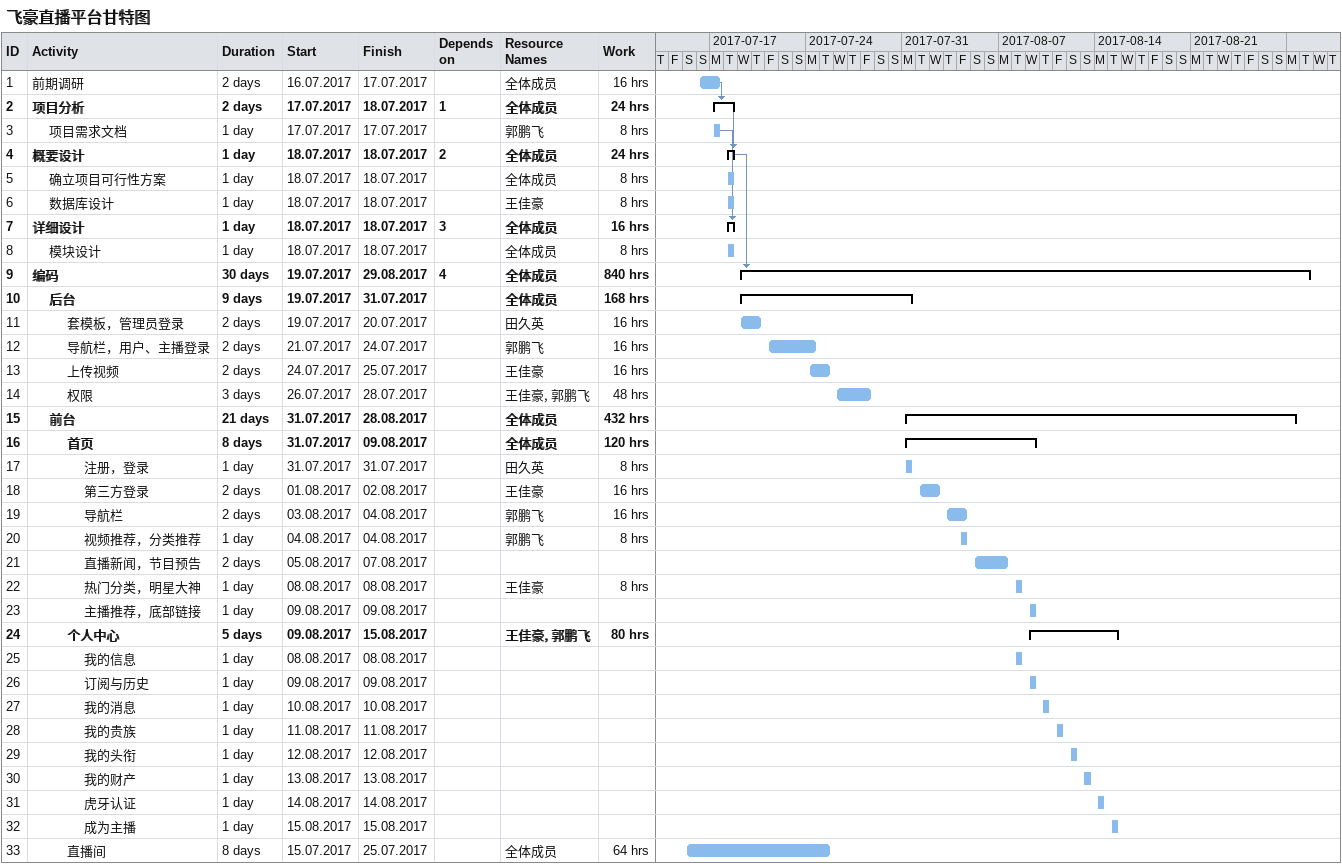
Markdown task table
飞豪直播平台甘特图

| ID | Level | Task | Duration | Start | Finish | Predecessors | Resources | Work (h) |
|---|---|---|---|---|---|---|---|---|
| 1 | 1 | 前期调研 | 2d | 2017-07-16 | 2017-07-17 |  | 全体成员 | 16 |
| 2 | 1 | **项目分析** | 2d | 2017-07-17 | 2017-07-18 | 1 | 全体成员 | 24 |
| 3 | 2 | 项目需求文档 | 1d | 2017-07-17 | 2017-07-17 |  | 郭鹏飞 | 8 |
| 4 | 1 | **概要设计** | 1d | 2017-07-18 | 2017-07-18 | 2 | 全体成员 | 24 |
| 5 | 2 | 确立项目可行性方案 | 1d | 2017-07-18 | 2017-07-18 |  | 全体成员 | 8 |
| 6 | 2 | 数据库设计 | 1d | 2017-07-18 | 2017-07-18 |  | 王佳豪 | 8 |
| 7 | 1 | **详细设计** | 1d | 2017-07-18 | 2017-07-18 | 3 | 全体成员 | 16 |
| 8 | 2 | 模块设计 | 1d | 2017-07-18 | 2017-07-18 |  | 全体成员 | 8 |
| 9 | 1 | **编码** | 30d | 2017-07-19 | 2017-08-29 | 4 | 全体成员 | 840 |
| 10 | 2 | **后台** | 9d | 2017-07-19 | 2017-07-31 |  | 全体成员 | 168 |
| 11 | 3 | 套模板，管理员登录 | 2d | 2017-07-19 | 2017-07-20 |  | 田久英 | 16 |
| 12 | 3 | 导航栏，用户、主播登录 | 2d | 2017-07-21 | 2017-07-24 |  | 郭鹏飞 | 16 |
| 13 | 3 | 上传视频 | 2d | 2017-07-24 | 2017-07-25 |  | 王佳豪 | 16 |
| 14 | 3 | 权限 | 3d | 2017-07-26 | 2017-07-28 |  | 王佳豪, 郭鹏飞 | 48 |
| 15 | 2 | **前台** | 21d | 2017-07-31 | 2017-08-28 |  | 全体成员 | 432 |
| 16 | 3 | **首页** | 8d | 2017-07-31 | 2017-08-09 |  | 全体成员 | 120 |
| 17 | 4 | 注册，登录 | 1d | 2017-07-31 | 2017-07-31 |  | 田久英 | 8 |
| 18 | 4 | 第三方登录 | 2d | 2017-08-01 | 2017-08-02 |  | 王佳豪 | 16 |
| 19 | 4 | 导航栏 | 2d | 2017-08-03 | 2017-08-04 |  | 郭鹏飞 | 16 |
| 20 | 4 | 视频推荐，分类推荐 | 1d | 2017-08-04 | 2017-08-04 |  | 郭鹏飞 | 8 |
| 21 | 4 | 直播新闻，节目预告 | 2d | 2017-08-05 | 2017-08-07 |  |  |  |
| 22 | 4 | 热门分类，明星大神 | 1d | 2017-08-08 | 2017-08-08 |  | 王佳豪 | 8 |
| 23 | 4 | 主播推荐，底部链接 | 1d | 2017-08-09 | 2017-08-09 |  |  |  |
| 24 | 3 | **个人中心** | 5d | 2017-08-09 | 2017-08-15 |  | 王佳豪, 郭鹏飞 | 80 |
| 25 | 4 | 我的信息 | 1d | 2017-08-08 | 2017-08-08 |  |  |  |
| 26 | 4 | 订阅与历史 | 1d | 2017-08-09 | 2017-08-09 |  |  |  |
| 27 | 4 | 我的消息 | 1d | 2017-08-10 | 2017-08-10 |  |  |  |
| 28 | 4 | 我的贵族 | 1d | 2017-08-11 | 2017-08-11 |  |  |  |
| 29 | 4 | 我的头衔 | 1d | 2017-08-12 | 2017-08-12 |  |  |  |
| 30 | 4 | 我的财产 | 1d | 2017-08-13 | 2017-08-13 |  |  |  |
| 31 | 4 | 虎牙认证 | 1d | 2017-08-14 | 2017-08-14 |  |  |  |
| 32 | 4 | 成为主播 | 1d | 2017-08-15 | 2017-08-15 |  |  |  |
| 33 | 3 | 直播间 | 8d | 2017-07-15 | 2017-07-25 |  | 全体成员 | 64 |
